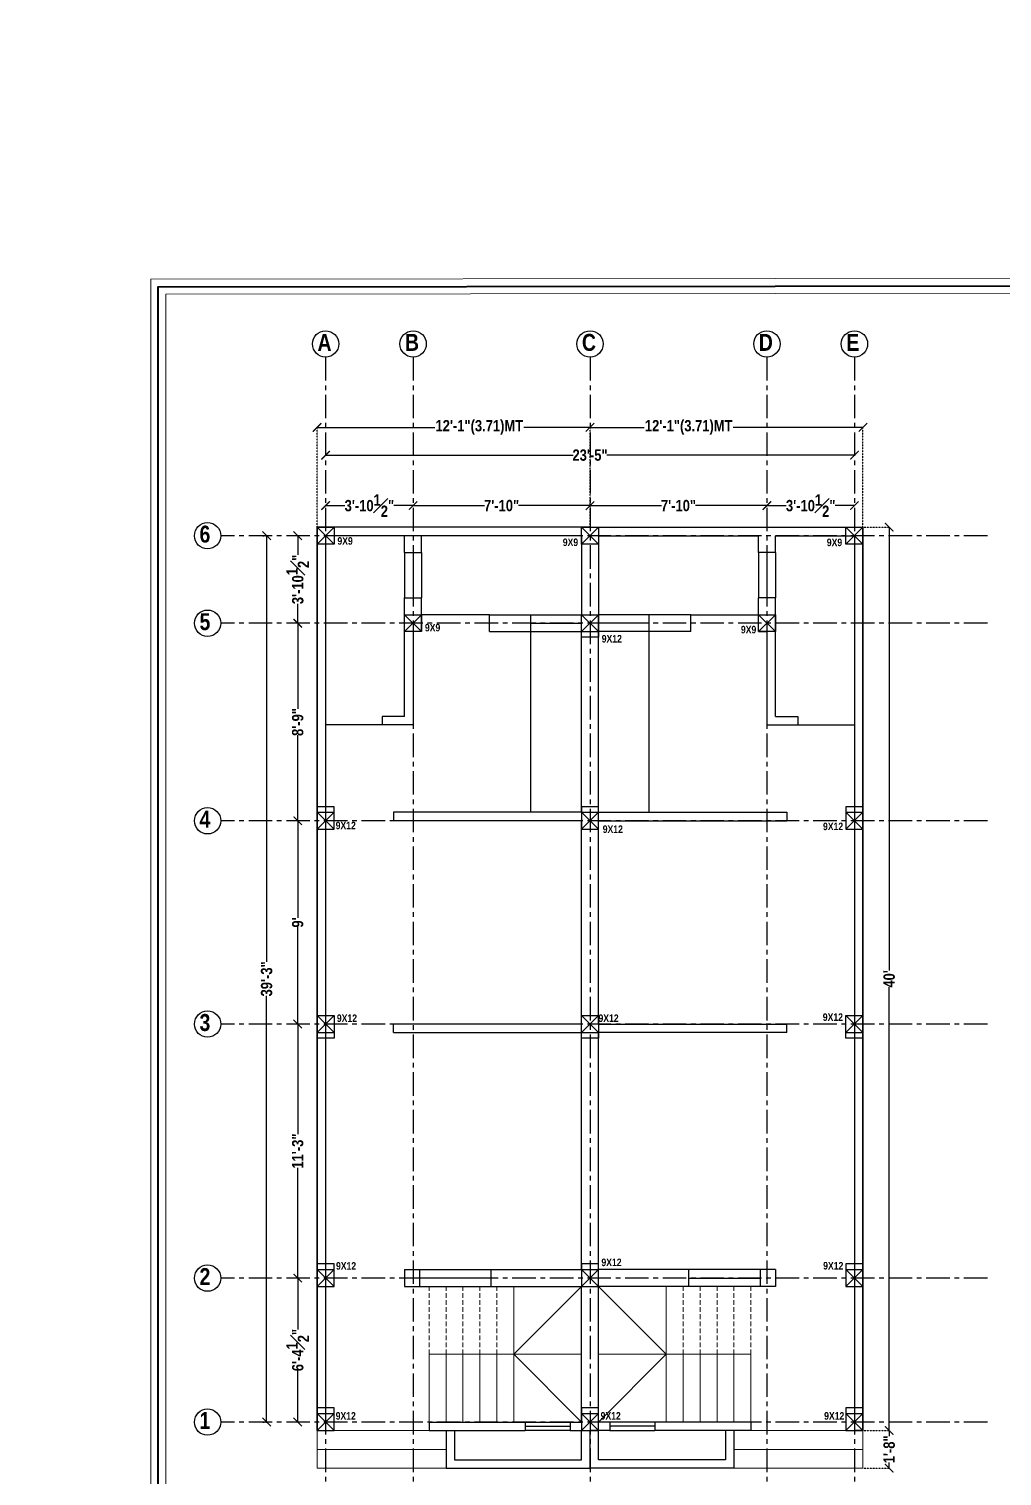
# Model space of a CAD drawing. Header units: inches. Extents: x 218041 to 238734, y -94371 to -86245.
# Drawn here: x 234453 to 234970, y -90972 to -90203 of the extents above; entities that cross this region are included whole.
import ezdxf

# ---------------------------------------------------------------- set-up
doc = ezdxf.new("R2010")
doc.units = ezdxf.units.IN
doc.header["$LTSCALE"] = 0.1
doc.header["$MEASUREMENT"] = 0
doc.header["$PDMODE"] = 35
doc.linetypes.add('CENTER', pattern=[2, 1.25, -0.25, 0.25, -0.25])
doc.linetypes.add('DASHED2', pattern=[0.375, 0.25, -0.125])
doc.layers.add('my wall', color=7, linetype='Continuous', lineweight=20)
doc.layers.add('Wall', color=250, linetype='Continuous', lineweight=30)
doc.layers.add('TEXT', color=250, linetype='Continuous')
doc.styles.get("Standard").update_dxf_attribs({"font": 'swisscb.ttf'})
doc.dimstyles.get("Standard").update_dxf_attribs({"dimtxt": 7, "dimasz": 7, "dimexe": 7, "dimexo": 7, "dimgap": 2, "dimtad": 0, "dimzin": 0, "dimdsep": 46, "dimlunit": 4, "dimtxsty": 'Standard', "dimblk": 'OBLIQUE', "dimcen": 0.09, "dimclrd": 256, "dimclre": 256, "dimclrt": 256, "dimadec": 1, "dimazin": 0, "dimtfac": 1, "dimtofl": 0, "dimtmove": 0, "dimatfit": 3, "dimldrblk": 'OBLIQUE', "dimfxl": 0, "dimfrac": 1, "dimtolj": 1, "dimtzin": 0, "dimlwd": 0, "dimlwe": 0, "dimarcsym": 0})

# ---------------------------------------------------------------- blocks, each defined once
blk = doc.blocks.new('ET3R21E2QE')
at = {"layer": 'Wall', "color": 1}
for p, q in [((241173.46, -87732.94), (241182.46, -87723.94)), ((241182.46, -87732.94), (241173.46, -87723.94)), ((241173.46, -87723.94), (241182.46, -87723.94))]:
    blk.add_line(p, q, dxfattribs=at)
blk.add_lwpolyline([(241173.46, -87732.94), (241182.46, -87732.94), (241182.46, -87720.94), (241173.46, -87720.94), (241173.46, -87732.94)], dxfattribs=at)
blk = doc.blocks.new('9 X 9')
at = {"layer": 'Wall', "color": 1}
for p, q in [((-6805.18, -3954.48), (-6796.18, -3963.48)), ((-6796.18, -3954.48), (-6805.18, -3963.48))]:
    blk.add_line(p, q, dxfattribs=at)
blk.add_lwpolyline([(-6805.18, -3954.48), (-6796.18, -3954.48), (-6796.18, -3963.48), (-6805.18, -3963.48), (-6805.18, -3954.48)], dxfattribs=at)
blk = doc.blocks.new('_ArchTick')
at = {"color": 0, "linetype": 'ByBlock', "const_width": 0.15}
blk.add_lwpolyline([(-0.5, -0.5), (0.5, 0.5)], dxfattribs=at)
blk = doc.blocks.new('*D735')
at = {"color": 5, "transparency": 16777216}
for p, q in [((234610.32, -90429.17), (234741.86, -90429.17)), ((234891.35, -90429.17), (234759.81, -90429.17))]:
    blk.add_line(p, q, dxfattribs=at)
at = {"layer": 'Defpoints', "color": 0, "lineweight": -3, "transparency": 16777216}
for p in [(234610.34, -90429.17), (234891.34, -90429.17), (234891.34, -90429.17)]:
    blk.add_point(p, dxfattribs=at)
at = {"color": 5, "transparency": 16777216, "xscale": 4.5, "yscale": 4.5, "zscale": 4.5, "rotation": 180}
blk.add_blockref('_ArchTick', (234610.34, -90429.17), dxfattribs=at)
at = {"color": 5, "transparency": 16777216, "xscale": 4.5, "yscale": 4.5, "zscale": 4.5}
blk.add_blockref('_ArchTick', (234891.34, -90429.17), dxfattribs=at)
at = {"color": 5, "lineweight": -3, "transparency": 16777216, "insert": (234750.84, -90429.17), "char_height": 6, "attachment_point": 5}
blk.add_mtext('\\A1;23\'-5"', dxfattribs=at)
blk = doc.blocks.new('*D736')
at = {"color": 5, "transparency": 16777216}
for p, q in [((234605.82, -90414.41), (234668.37, -90414.41)), ((234750.85, -90414.41), (234715.63, -90414.41))]:
    blk.add_line(p, q, dxfattribs=at)
at = {"color": 5, "linetype": 'DASHED2', "transparency": 16777216}
for p, q in [((234605.84, -90467.4), (234605.84, -90414.34)), ((234750.84, -90467.4), (234750.84, -90414.34))]:
    blk.add_line(p, q, dxfattribs=at)
at = {"layer": 'Defpoints', "color": 0, "lineweight": -3, "transparency": 16777216}
for p in [(234750.84, -90414.41), (234605.84, -90467.46), (234750.84, -90467.46)]:
    blk.add_point(p, dxfattribs=at)
at = {"color": 5, "transparency": 16777216, "xscale": 4.5, "yscale": 4.5, "zscale": 4.5, "rotation": 180}
blk.add_blockref('_ArchTick', (234605.84, -90414.41), dxfattribs=at)
at = {"color": 5, "transparency": 16777216, "xscale": 4.5, "yscale": 4.5, "zscale": 4.5}
blk.add_blockref('_ArchTick', (234750.84, -90414.41), dxfattribs=at)
at = {"color": 5, "lineweight": -3, "transparency": 16777216, "insert": (234692, -90414.41), "char_height": 6, "attachment_point": 5}
blk.add_mtext('\\A1;12\'-1"(3.71)MT', dxfattribs=at)
blk = doc.blocks.new('*D737')
at = {"color": 5, "transparency": 16777216}
for p, q in [((234750.82, -90414.41), (234779.64, -90414.41)), ((234895.85, -90414.41), (234826.89, -90414.41))]:
    blk.add_line(p, q, dxfattribs=at)
at = {"color": 5, "linetype": 'DASHED2', "transparency": 16777216}
for p, q in [((234750.84, -90467.4), (234750.84, -90414.34)), ((234895.84, -90467.4), (234895.84, -90414.34))]:
    blk.add_line(p, q, dxfattribs=at)
at = {"layer": 'Defpoints', "color": 0, "lineweight": -3, "transparency": 16777216}
for p in [(234750.84, -90414.41), (234750.84, -90467.46), (234895.84, -90467.46)]:
    blk.add_point(p, dxfattribs=at)
at = {"color": 5, "transparency": 16777216, "xscale": 4.5, "yscale": 4.5, "zscale": 4.5, "rotation": 180}
blk.add_blockref('_ArchTick', (234750.84, -90414.41), dxfattribs=at)
at = {"color": 5, "transparency": 16777216, "xscale": 4.5, "yscale": 4.5, "zscale": 4.5}
blk.add_blockref('_ArchTick', (234895.84, -90414.41), dxfattribs=at)
at = {"color": 5, "lineweight": -3, "transparency": 16777216, "insert": (234803.26, -90414.41), "char_height": 6, "attachment_point": 5}
blk.add_mtext('\\A1;12\'-1"(3.71)MT', dxfattribs=at)
blk = doc.blocks.new('*D739')
at = {"color": 5, "linetype": 'DASHED2', "transparency": 16777216}
for p, q in [((234599.38, -90866.46), (234595.45, -90866.46)), ((234595.15, -90942.96), (234595.58, -90942.96))]:
    blk.add_line(p, q, dxfattribs=at)
at = {"color": 5, "transparency": 16777216}
for p, q in [((234595.52, -90866.45), (234595.52, -90893.71)), ((234595.52, -90942.97), (234595.52, -90915.71))]:
    blk.add_line(p, q, dxfattribs=at)
at = {"layer": 'Defpoints', "color": 0, "lineweight": -3, "transparency": 16777216}
for p in [(234595.52, -90866.46), (234599.44, -90866.46), (234595.08, -90942.96)]:
    blk.add_point(p, dxfattribs=at)
at = {"color": 5, "transparency": 16777216, "xscale": 4.5, "yscale": 4.5, "zscale": 4.5}
for p, rotation in [((234595.52, -90866.46), 90), ((234595.52, -90942.96), 270)]:
    blk.add_blockref('_ArchTick', p, dxfattribs=dict(at, rotation=rotation))
at = {"color": 5, "lineweight": -3, "transparency": 16777216, "insert": (234595.52, -90904.71), "char_height": 6, "attachment_point": 5, "rotation": 90}
blk.add_mtext('\\A1;6\'-4{\\H1x;\\S1#2;}"', dxfattribs=at)
blk = doc.blocks.new('*D740')
at = {"color": 5, "transparency": 16777216}
for p, q in [((234595.52, -90731.45), (234595.52, -90789.99)), ((234595.52, -90866.47), (234595.52, -90807.93))]:
    blk.add_line(p, q, dxfattribs=at)
at = {"color": 5, "linetype": 'DASHED2', "transparency": 16777216}
blk.add_line((234599.38, -90866.46), (234595.45, -90866.46), dxfattribs=at)
at = {"layer": 'Defpoints', "color": 0, "lineweight": -3, "transparency": 16777216}
for p in [(234595.52, -90731.46), (234595.52, -90731.46), (234599.44, -90866.46)]:
    blk.add_point(p, dxfattribs=at)
at = {"color": 5, "transparency": 16777216, "xscale": 4.5, "yscale": 4.5, "zscale": 4.5}
for p, rotation in [((234595.52, -90731.46), 90), ((234595.52, -90866.46), 270)]:
    blk.add_blockref('_ArchTick', p, dxfattribs=dict(at, rotation=rotation))
at = {"color": 5, "lineweight": -3, "transparency": 16777216, "insert": (234595.52, -90798.96), "char_height": 6, "attachment_point": 5, "rotation": 90}
blk.add_mtext('\\A1;11\'-3"', dxfattribs=at)
blk = doc.blocks.new('*D741')
at = {"color": 5, "transparency": 16777216}
for p, q in [((234595.52, -90623.45), (234595.52, -90675.1)), ((234595.52, -90731.47), (234595.52, -90679.82))]:
    blk.add_line(p, q, dxfattribs=at)
at = {"layer": 'Defpoints', "color": 0, "lineweight": -3, "transparency": 16777216}
for p in [(234595.52, -90623.46), (234595.52, -90623.46), (234595.52, -90731.46)]:
    blk.add_point(p, dxfattribs=at)
at = {"color": 5, "transparency": 16777216, "xscale": 4.5, "yscale": 4.5, "zscale": 4.5}
for p, rotation in [((234595.52, -90623.46), 90), ((234595.52, -90731.46), 270)]:
    blk.add_blockref('_ArchTick', p, dxfattribs=dict(at, rotation=rotation))
at = {"color": 5, "lineweight": -3, "transparency": 16777216, "insert": (234595.52, -90677.46), "char_height": 6, "attachment_point": 5, "rotation": 90}
blk.add_mtext("\\A1;9'", dxfattribs=at)
blk = doc.blocks.new('*D742')
at = {"color": 5, "transparency": 16777216}
for p, q in [((234595.52, -90518.45), (234595.52, -90563.99)), ((234595.52, -90623.47), (234595.52, -90577.93))]:
    blk.add_line(p, q, dxfattribs=at)
at = {"layer": 'Defpoints', "color": 0, "lineweight": -3, "transparency": 16777216}
for p in [(234595.52, -90518.46), (234595.52, -90518.46), (234595.52, -90623.46)]:
    blk.add_point(p, dxfattribs=at)
at = {"color": 5, "transparency": 16777216, "xscale": 4.5, "yscale": 4.5, "zscale": 4.5}
for p, rotation in [((234595.52, -90518.46), 90), ((234595.52, -90623.46), 270)]:
    blk.add_blockref('_ArchTick', p, dxfattribs=dict(at, rotation=rotation))
at = {"color": 5, "lineweight": -3, "transparency": 16777216, "insert": (234595.52, -90570.96), "char_height": 6, "attachment_point": 5, "rotation": 90}
blk.add_mtext('\\A1;8\'-9"', dxfattribs=at)
blk = doc.blocks.new('*D743')
at = {"color": 5, "transparency": 16777216}
for p, q in [((234595.52, -90471.95), (234595.52, -90482.2)), ((234595.52, -90518.47), (234595.52, -90508.22))]:
    blk.add_line(p, q, dxfattribs=at)
at = {"layer": 'Defpoints', "color": 0, "lineweight": -3, "transparency": 16777216}
for p in [(234595.52, -90471.96), (234595.52, -90471.96), (234595.52, -90518.46)]:
    blk.add_point(p, dxfattribs=at)
at = {"color": 5, "transparency": 16777216, "xscale": 4.5, "yscale": 4.5, "zscale": 4.5}
for p, rotation in [((234595.52, -90471.96), 90), ((234595.52, -90518.46), 270)]:
    blk.add_blockref('_ArchTick', p, dxfattribs=dict(at, rotation=rotation))
at = {"color": 5, "lineweight": -3, "transparency": 16777216, "insert": (234595.52, -90495.21), "char_height": 6, "attachment_point": 5, "rotation": 90}
blk.add_mtext('\\A1;3\'-10{\\H1x;\\S1#2;}"', dxfattribs=at)
blk = doc.blocks.new('*D744')
at = {"color": 5, "linetype": 'DASHED2', "transparency": 16777216}
for p, q in [((234576.98, -90471.96), (234579.07, -90471.96)), ((234576.98, -90942.96), (234579.07, -90942.96))]:
    blk.add_line(p, q, dxfattribs=at)
at = {"color": 5, "transparency": 16777216}
for p, q in [((234579, -90471.95), (234579, -90698.47)), ((234579, -90942.97), (234579, -90716.45))]:
    blk.add_line(p, q, dxfattribs=at)
at = {"layer": 'Defpoints', "color": 0, "lineweight": -3, "transparency": 16777216}
for p in [(234576.92, -90471.96), (234576.92, -90942.96), (234579, -90942.96)]:
    blk.add_point(p, dxfattribs=at)
at = {"color": 5, "transparency": 16777216, "xscale": 4.5, "yscale": 4.5, "zscale": 4.5}
for p, rotation in [((234579, -90471.96), 90), ((234579, -90942.96), 270)]:
    blk.add_blockref('_ArchTick', p, dxfattribs=dict(at, rotation=rotation))
at = {"color": 5, "lineweight": -3, "transparency": 16777216, "insert": (234579, -90707.46), "char_height": 6, "attachment_point": 5, "rotation": 90}
blk.add_mtext('\\A1;39\'-3"', dxfattribs=at)
blk = doc.blocks.new('*D745')
at = {"color": 5, "linetype": 'DASHED2', "transparency": 16777216}
for p, q in [((234895.9, -90467.46), (234909.86, -90467.46)), ((234895.9, -90947.46), (234909.86, -90947.46))]:
    blk.add_line(p, q, dxfattribs=at)
at = {"color": 5, "transparency": 16777216}
for p, q in [((234909.8, -90467.45), (234909.8, -90703.08)), ((234909.8, -90947.47), (234909.8, -90711.85))]:
    blk.add_line(p, q, dxfattribs=at)
at = {"layer": 'Defpoints', "color": 0, "lineweight": -3, "transparency": 16777216}
for p in [(234895.84, -90467.46), (234895.84, -90947.46), (234909.8, -90947.46)]:
    blk.add_point(p, dxfattribs=at)
at = {"color": 5, "transparency": 16777216, "xscale": 4.5, "yscale": 4.5, "zscale": 4.5}
for p, rotation in [((234909.8, -90467.46), 90), ((234909.8, -90947.46), 270)]:
    blk.add_blockref('_ArchTick', p, dxfattribs=dict(at, rotation=rotation))
at = {"color": 5, "lineweight": -3, "transparency": 16777216, "insert": (234909.8, -90707.46), "char_height": 6, "attachment_point": 5, "rotation": 90}
blk.add_mtext("\\A1;40'", dxfattribs=at)
blk = doc.blocks.new('*D746')
at = {"color": 5, "linetype": 'DASHED2', "transparency": 16777216}
for p, q in [((234895.9, -90947.46), (234909.86, -90947.46)), ((234895.9, -90967.46), (234909.86, -90967.46))]:
    blk.add_line(p, q, dxfattribs=at)
at = {"color": 5, "transparency": 16777216}
for p, q in [((234909.8, -90947.45), (234909.8, -90950.49)), ((234909.8, -90967.47), (234909.8, -90964.43))]:
    blk.add_line(p, q, dxfattribs=at)
at = {"layer": 'Defpoints', "color": 0, "lineweight": -3, "transparency": 16777216}
for p in [(234895.84, -90947.46), (234895.84, -90967.46), (234909.8, -90967.46)]:
    blk.add_point(p, dxfattribs=at)
at = {"color": 5, "transparency": 16777216, "xscale": 4.5, "yscale": 4.5, "zscale": 4.5}
for p, rotation in [((234909.8, -90947.46), 90), ((234909.8, -90967.46), 270)]:
    blk.add_blockref('_ArchTick', p, dxfattribs=dict(at, rotation=rotation))
at = {"color": 5, "lineweight": -3, "transparency": 16777216, "insert": (234909.8, -90957.46), "char_height": 6, "attachment_point": 5, "rotation": 90}
blk.add_mtext('\\A1;1\'-8"', dxfattribs=at)
blk = doc.blocks.new('*D747')
at = {"color": 5, "transparency": 16777216}
for p, q in [((234610.32, -90455.98), (234620.57, -90455.98)), ((234656.85, -90455.98), (234646.6, -90455.98))]:
    blk.add_line(p, q, dxfattribs=at)
at = {"layer": 'Defpoints', "color": 0, "lineweight": -3, "transparency": 16777216}
for p in [(234610.34, -90455.98), (234656.84, -90455.98), (234656.84, -90455.98)]:
    blk.add_point(p, dxfattribs=at)
at = {"color": 5, "transparency": 16777216, "xscale": 4.5, "yscale": 4.5, "zscale": 4.5, "rotation": 180}
blk.add_blockref('_ArchTick', (234610.34, -90455.98), dxfattribs=at)
at = {"color": 5, "transparency": 16777216, "xscale": 4.5, "yscale": 4.5, "zscale": 4.5}
blk.add_blockref('_ArchTick', (234656.84, -90455.98), dxfattribs=at)
at = {"color": 5, "lineweight": -3, "transparency": 16777216, "insert": (234633.59, -90455.98), "char_height": 6, "attachment_point": 5}
blk.add_mtext('\\A1;3\'-10{\\H1x;\\S1#2;}"', dxfattribs=at)
blk = doc.blocks.new('*D748')
at = {"color": 5, "transparency": 16777216}
for p, q in [((234656.82, -90455.98), (234694.85, -90455.98)), ((234750.85, -90455.98), (234712.82, -90455.98))]:
    blk.add_line(p, q, dxfattribs=at)
at = {"layer": 'Defpoints', "color": 0, "lineweight": -3, "transparency": 16777216}
for p in [(234656.84, -90455.98), (234750.84, -90455.98), (234750.84, -90455.98)]:
    blk.add_point(p, dxfattribs=at)
at = {"color": 5, "transparency": 16777216, "xscale": 4.5, "yscale": 4.5, "zscale": 4.5, "rotation": 180}
blk.add_blockref('_ArchTick', (234656.84, -90455.98), dxfattribs=at)
at = {"color": 5, "transparency": 16777216, "xscale": 4.5, "yscale": 4.5, "zscale": 4.5}
blk.add_blockref('_ArchTick', (234750.84, -90455.98), dxfattribs=at)
at = {"color": 5, "lineweight": -3, "transparency": 16777216, "insert": (234703.84, -90455.98), "char_height": 6, "attachment_point": 5}
blk.add_mtext('\\A1;7\'-10"', dxfattribs=at)
blk = doc.blocks.new('*D749')
at = {"color": 5, "transparency": 16777216}
for p, q in [((234750.82, -90455.98), (234788.85, -90455.98)), ((234844.85, -90455.98), (234806.82, -90455.98))]:
    blk.add_line(p, q, dxfattribs=at)
at = {"layer": 'Defpoints', "color": 0, "lineweight": -3, "transparency": 16777216}
for p in [(234750.84, -90455.98), (234844.84, -90455.98), (234844.84, -90455.98)]:
    blk.add_point(p, dxfattribs=at)
at = {"color": 5, "transparency": 16777216, "xscale": 4.5, "yscale": 4.5, "zscale": 4.5, "rotation": 180}
blk.add_blockref('_ArchTick', (234750.84, -90455.98), dxfattribs=at)
at = {"color": 5, "transparency": 16777216, "xscale": 4.5, "yscale": 4.5, "zscale": 4.5}
blk.add_blockref('_ArchTick', (234844.84, -90455.98), dxfattribs=at)
at = {"color": 5, "lineweight": -3, "transparency": 16777216, "insert": (234797.84, -90455.98), "char_height": 6, "attachment_point": 5}
blk.add_mtext('\\A1;7\'-10"', dxfattribs=at)
blk = doc.blocks.new('*D750')
at = {"color": 5, "transparency": 16777216}
for p, q in [((234844.82, -90455.98), (234855.07, -90455.98)), ((234891.35, -90455.98), (234881.1, -90455.98))]:
    blk.add_line(p, q, dxfattribs=at)
at = {"layer": 'Defpoints', "color": 0, "lineweight": -3, "transparency": 16777216}
for p in [(234844.84, -90455.98), (234891.34, -90455.98), (234891.34, -90455.98)]:
    blk.add_point(p, dxfattribs=at)
at = {"color": 5, "transparency": 16777216, "xscale": 4.5, "yscale": 4.5, "zscale": 4.5, "rotation": 180}
blk.add_blockref('_ArchTick', (234844.84, -90455.98), dxfattribs=at)
at = {"color": 5, "transparency": 16777216, "xscale": 4.5, "yscale": 4.5, "zscale": 4.5}
blk.add_blockref('_ArchTick', (234891.34, -90455.98), dxfattribs=at)
at = {"color": 5, "lineweight": -3, "transparency": 16777216, "insert": (234868.09, -90455.98), "char_height": 6, "attachment_point": 5}
blk.add_mtext('\\A1;3\'-10{\\H1x;\\S1#2;}"', dxfattribs=at)

msp = doc.modelspace()

# ---------------------------------------------------------------- linework, layer by layer
at = {"color": 9}
for p, q in [((234652.336, -90480.961), (234652.336, -90504.961)), ((234656.836, -90480.961), (234656.836, -90504.961)), ((234661.336, -90480.961), (234661.336, -90504.961)), ((234840.336, -90480.961), (234840.336, -90504.961)), ((234844.836, -90480.961), (234844.836, -90504.961)), ((234849.336, -90480.961), (234849.336, -90504.961)), ((234719.336, -90513.961), (234746.336, -90513.961)), ((234719.336, -90518.461), (234746.336, -90518.461)), ((234782.336, -90513.961), (234755.336, -90513.961)), ((234782.336, -90518.461), (234755.336, -90518.461)), ((234719.336, -90522.961), (234746.336, -90522.961)), ((234782.336, -90522.961), (234755.336, -90522.961)), ((234660.336, -90861.961), (234698.336, -90861.961)), ((234698.336, -90866.461), (234660.336, -90866.461)), ((234841.336, -90861.961), (234803.336, -90861.961)), ((234803.336, -90866.461), (234841.336, -90866.461)), ((234660.336, -90870.961), (234698.336, -90870.961)), ((234841.336, -90870.961), (234803.336, -90870.961)), ((234716.336, -90942.961), (234740.336, -90942.961)), ((234785.336, -90942.961), (234761.336, -90942.961)), ((234716.336, -90945.211), (234740.336, -90945.211)), ((234740.336, -90947.461), (234716.336, -90947.461)), ((234785.336, -90945.211), (234761.336, -90945.211)), ((234761.336, -90947.461), (234785.336, -90947.461))]:
    msp.add_line(p, q, dxfattribs=at)
at = {"color": 9, "lineweight": -3}
for p, q in [((234697.336, -90513.961), (234661.336, -90513.961)), ((234804.336, -90513.961), (234840.336, -90513.961)), ((234719.336, -90618.961), (234719.336, -90522.961)), ((234782.336, -90618.961), (234782.336, -90522.961)), ((234640.336, -90572.461), (234610.336, -90572.461)), ((234861.336, -90572.461), (234891.336, -90572.461))]:
    msp.add_line(p, q, dxfattribs=at)
at = {"lineweight": 15, "ltscale": 0.1}
for points in [[(235181.047, -91060.691), (234517.404, -91061.39), (234517.404, -90335.666), (235181.047, -90334.967)], [(235173.04, -91052.684), (234525.412, -91053.383), (234525.412, -90343.674), (235173.04, -90342.975)]]:
    msp.add_lwpolyline(points, close=True, dxfattribs=at)
at = {"lineweight": 40, "ltscale": 0.1}
msp.add_lwpolyline([(235177.043, -91056.688), (234521.408, -91057.387), (234521.408, -90339.67), (235177.043, -90338.971)], close=True, dxfattribs=at)
at = {"color": 9, "lineweight": -3}
for points in [[(234674.336, -90947.461), (234674.336, -90967.461), (234750.836, -90967.461), (234750.836, -90947.461)], [(234678.836, -90947.461), (234678.836, -90962.961), (234746.336, -90962.961), (234746.336, -90947.461)], [(234827.336, -90947.461), (234827.336, -90967.461), (234750.836, -90967.461), (234750.836, -90947.461)], [(234822.836, -90947.461), (234822.836, -90962.961), (234755.336, -90962.961), (234755.336, -90947.461)]]:
    msp.add_lwpolyline(points, dxfattribs=at)
at = {"color": 3, "lineweight": 60}
msp.add_circle((236072.057, -91708.624), 2661.916, dxfattribs=at)
at = {"layer": 'my wall', "color": 9, "linetype": 'DASHED2', "ltscale": 100}
for p, q in [((234665.336, -90906.961), (234665.336, -90870.961)), ((234674.336, -90906.961), (234674.336, -90870.961)), ((234683.336, -90906.961), (234683.336, -90870.961)), ((234692.336, -90906.961), (234692.336, -90870.961)), ((234701.336, -90906.961), (234701.336, -90870.961)), ((234800.336, -90906.961), (234800.336, -90870.961)), ((234809.336, -90906.961), (234809.336, -90870.961)), ((234818.336, -90906.961), (234818.336, -90870.961)), ((234827.336, -90906.961), (234827.336, -90870.961)), ((234836.336, -90906.961), (234836.336, -90870.961))]:
    msp.add_line(p, q, dxfattribs=at)
at = {"layer": 'my wall', "color": 9}
for p, q in [((234710.336, -90942.961), (234710.336, -90870.961)), ((234710.336, -90906.961), (234746.336, -90870.961)), ((234791.336, -90906.961), (234755.336, -90870.961)), ((234791.336, -90942.961), (234791.336, -90870.961)), ((234665.336, -90942.961), (234665.336, -90906.961)), ((234710.336, -90906.961), (234665.336, -90906.961)), ((234674.336, -90942.961), (234674.336, -90906.961)), ((234683.336, -90942.961), (234683.336, -90906.961)), ((234692.336, -90942.961), (234692.336, -90906.961)), ((234701.336, -90942.961), (234701.336, -90906.961)), ((234710.336, -90906.961), (234746.336, -90906.961)), ((234710.336, -90906.961), (234746.336, -90942.961)), ((234791.336, -90906.961), (234755.336, -90906.961)), ((234791.336, -90906.961), (234755.336, -90942.961)), ((234791.336, -90906.961), (234836.336, -90906.961)), ((234800.336, -90942.961), (234800.336, -90906.961)), ((234809.336, -90942.961), (234809.336, -90906.961)), ((234818.336, -90942.961), (234818.336, -90906.961)), ((234827.336, -90942.961), (234827.336, -90906.961)), ((234836.336, -90942.961), (234836.336, -90906.961)), ((234605.836, -90947.461), (234605.836, -90967.461)), ((234674.336, -90947.461), (234605.836, -90947.461)), ((234674.336, -90947.461), (234674.336, -90967.461)), ((234827.336, -90947.461), (234827.336, -90967.461)), ((234827.336, -90947.461), (234895.836, -90947.461)), ((234895.836, -90947.461), (234895.836, -90967.461)), ((234674.336, -90957.461), (234605.836, -90957.461)), ((234827.336, -90957.461), (234895.836, -90957.461)), ((234674.336, -90967.461), (234605.836, -90967.461)), ((234827.336, -90967.461), (234895.836, -90967.461))]:
    msp.add_line(p, q, dxfattribs=at)
at = {"layer": 'Wall', "color": 5, "linetype": 'CENTER', "lineweight": -3, "ltscale": 100}
for p, q in [((234610.336, -90377.075), (234610.336, -90995.556)), ((234656.836, -90377.075), (234656.836, -90995.556)), ((234750.836, -90377.075), (234750.836, -90995.556)), ((234844.836, -90377.075), (234844.836, -90995.556)), ((234891.336, -90377.075), (234891.336, -90995.556)), ((234961.971, -90471.961), (234554.645, -90471.961)), ((234961.971, -90518.461), (234554.645, -90518.461)), ((234961.971, -90623.461), (234554.645, -90623.461)), ((234961.971, -90731.461), (234554.645, -90731.461)), ((234961.971, -90866.461), (234554.645, -90866.461)), ((234961.971, -90942.961), (234554.645, -90942.961))]:
    msp.add_line(p, q, dxfattribs=at)
at = {"layer": 'Wall', "color": 9, "lineweight": 30}
for p, q in [((234605.836, -90947.461), (234605.836, -90467.461)), ((234605.836, -90467.461), (234605.836, -90947.461)), ((234661.336, -90467.461), (234605.836, -90467.461)), ((234750.836, -90467.461), (234661.336, -90467.461)), ((234750.836, -90467.461), (234840.336, -90467.461)), ((234840.336, -90467.461), (234895.836, -90467.461)), ((234895.836, -90947.461), (234895.836, -90467.461)), ((234895.836, -90467.461), (234895.836, -90947.461)), ((234652.336, -90471.961), (234610.336, -90471.961)), ((234610.336, -90471.961), (234610.336, -90947.461)), ((234652.336, -90480.961), (234652.336, -90471.961)), ((234661.336, -90480.961), (234661.336, -90471.961)), ((234746.336, -90471.961), (234661.336, -90471.961)), ((234746.336, -90471.961), (234746.336, -90513.961)), ((234755.336, -90471.961), (234755.336, -90513.961)), ((234755.336, -90471.961), (234840.336, -90471.961)), ((234840.336, -90480.961), (234840.336, -90471.961)), ((234849.336, -90480.961), (234849.336, -90471.961)), ((234849.336, -90471.961), (234891.336, -90471.961)), ((234891.336, -90471.961), (234891.336, -90947.461)), ((234652.336, -90480.961), (234661.336, -90480.961)), ((234849.336, -90480.961), (234840.336, -90480.961)), ((234652.336, -90504.961), (234661.336, -90504.961)), ((234652.336, -90567.961), (234652.336, -90504.961)), ((234661.336, -90522.961), (234661.336, -90504.961)), ((234849.336, -90504.961), (234840.336, -90504.961)), ((234840.336, -90522.961), (234840.336, -90504.961)), ((234849.336, -90567.961), (234849.336, -90504.961)), ((234697.336, -90522.961), (234697.336, -90513.961)), ((234697.336, -90513.961), (234719.336, -90513.961)), ((234719.336, -90522.961), (234719.336, -90513.961)), ((234746.336, -90618.961), (234746.336, -90513.961)), ((234755.336, -90618.961), (234755.336, -90513.961)), ((234782.336, -90522.961), (234782.336, -90513.961)), ((234804.336, -90513.961), (234782.336, -90513.961)), ((234804.336, -90522.961), (234804.336, -90513.961)), ((234656.836, -90522.961), (234656.836, -90572.461)), ((234661.336, -90522.961), (234656.836, -90522.961)), ((234697.336, -90522.961), (234719.336, -90522.961)), ((234804.336, -90522.961), (234782.336, -90522.961)), ((234840.336, -90522.961), (234844.836, -90522.961)), ((234844.836, -90522.961), (234844.836, -90572.461)), ((234640.336, -90567.961), (234640.336, -90572.461)), ((234652.336, -90567.961), (234640.336, -90567.961)), ((234656.836, -90572.461), (234640.336, -90572.461)), ((234844.836, -90572.461), (234861.336, -90572.461)), ((234849.336, -90567.961), (234861.336, -90567.961)), ((234861.336, -90567.961), (234861.336, -90572.461)), ((234746.336, -90618.961), (234646.336, -90618.961)), ((234646.336, -90618.961), (234646.336, -90623.461)), ((234755.336, -90618.961), (234855.336, -90618.961)), ((234855.336, -90618.961), (234855.336, -90623.461)), ((234746.336, -90623.461), (234646.336, -90623.461)), ((234746.336, -90731.461), (234746.336, -90623.461)), ((234755.336, -90623.461), (234855.336, -90623.461)), ((234755.336, -90731.461), (234755.336, -90623.461)), ((234746.336, -90731.461), (234646.336, -90731.461)), ((234646.336, -90735.961), (234646.336, -90731.461)), ((234646.336, -90735.961), (234746.336, -90735.961)), ((234746.336, -90861.961), (234746.336, -90735.961)), ((234755.336, -90731.461), (234855.336, -90731.461)), ((234855.336, -90735.961), (234755.336, -90735.961)), ((234755.336, -90861.961), (234755.336, -90735.961)), ((234855.336, -90735.961), (234855.336, -90731.461)), ((234652.336, -90861.961), (234660.336, -90861.961)), ((234652.336, -90861.961), (234652.336, -90870.961)), ((234660.336, -90870.961), (234660.336, -90861.961)), ((234698.336, -90870.961), (234698.336, -90861.961)), ((234698.336, -90861.961), (234746.336, -90861.961)), ((234803.336, -90861.961), (234755.336, -90861.961)), ((234803.336, -90870.961), (234803.336, -90861.961)), ((234841.336, -90870.961), (234841.336, -90861.961)), ((234849.336, -90861.961), (234841.336, -90861.961)), ((234849.336, -90861.961), (234849.336, -90870.961)), ((234652.336, -90870.961), (234660.336, -90870.961)), ((234698.336, -90870.961), (234746.336, -90870.961)), ((234746.336, -90942.961), (234746.336, -90870.961)), ((234803.336, -90870.961), (234755.336, -90870.961)), ((234755.336, -90942.961), (234755.336, -90870.961)), ((234849.336, -90870.961), (234841.336, -90870.961)), ((234665.336, -90942.961), (234716.336, -90942.961)), ((234665.336, -90942.961), (234665.336, -90947.461)), ((234716.336, -90942.961), (234716.336, -90947.461)), ((234740.336, -90942.961), (234746.336, -90942.961)), ((234740.336, -90942.961), (234740.336, -90947.461)), ((234761.336, -90942.961), (234755.336, -90942.961)), ((234761.336, -90942.961), (234761.336, -90947.461)), ((234836.336, -90942.961), (234785.336, -90942.961)), ((234785.336, -90942.961), (234785.336, -90947.461)), ((234836.336, -90942.961), (234836.336, -90947.461)), ((234605.836, -90947.461), (234610.336, -90947.461)), ((234665.336, -90947.461), (234716.336, -90947.461)), ((234740.336, -90947.461), (234750.836, -90947.461)), ((234761.336, -90947.461), (234750.836, -90947.461)), ((234836.336, -90947.461), (234785.336, -90947.461)), ((234895.836, -90947.461), (234891.336, -90947.461))]:
    msp.add_line(p, q, dxfattribs=at)
at = {"layer": 'Wall', "color": 1, "lineweight": -3}
for centre in [(234610.336, -90370.07), (234656.836, -90370.07), (234750.836, -90370.07), (234844.836, -90370.07), (234891.336, -90370.07), (234547.64, -90471.961), (234547.64, -90518.461), (234547.64, -90623.461), (234547.64, -90731.461), (234547.64, -90866.461), (234547.64, -90942.961)]:
    msp.add_circle(centre, 7.006, dxfattribs=at)

# ---------------------------------------------------------------- block references
at = {"lineweight": -3, "xscale": -1, "rotation": 180}
for p in [(-6427.119, -178246.898), (-6567.619, -178459.898), (-6427.119, -178459.898), (-6286.619, -178459.898)]:
    msp.add_blockref('ET3R21E2QE', p, dxfattribs=at)
at = {"lineweight": -3}
for p in [(-6567.619, -2895.023), (-6427.119, -2895.023), (-6286.619, -2895.023), (-6567.619, -3138.023), (-6427.119, -3138.023), (-6286.619, -3138.023), (-6567.619, -3214.523), (-6427.119, -3214.523), (-6286.619, -3214.523)]:
    msp.add_blockref('ET3R21E2QE', p, dxfattribs=at)
at = {"layer": 'Wall'}
for p in [(241411.013, -86512.981), (241551.513, -86512.981), (241692.013, -86512.981), (241457.513, -86559.481), (241645.513, -86559.481)]:
    msp.add_blockref('9 X 9', p, dxfattribs=at)

# ---------------------------------------------------------------- texts
at = {"layer": 'TEXT', "ltscale": 1000}
for s, height, p in [('A', 9, (234606.031, -90373.742)), ('B', 9, (234652.531, -90373.742)), ('C', 9, (234746.531, -90373.742)), ('D', 9, (234840.531, -90373.742)), ('E', 9, (234887.031, -90373.742)), ('6', 9, (234543.335, -90475.633)), ('9X9', 4, (234616.615, -90476.757)), ('9X9', 4, (234736.368, -90477.477)), ('9X9', 4, (234876.661, -90477.532)), ('5', 9, (234543.335, -90522.133)), ('9X9', 4, (234663.115, -90522.813)), ('9X9', 4, (234831.013, -90523.859)), ('9X12', 4, (234757.061, -90528.739)), ('4', 9, (234543.335, -90627.133)), ('9X12', 4, (234615.694, -90627.961)), ('9X12', 4, (234757.584, -90629.919)), ('9X12', 4, (234874.638, -90628.434)), ('3', 9, (234543.335, -90735.133)), ('9X12', 4, (234616.33, -90730.369)), ('9X12', 4, (234755.336, -90730.347)), ('9X12', 4, (234874.521, -90729.798)), ('9X12', 4, (234615.857, -90861.988)), ('9X12', 4, (234756.89, -90860.099)), ('9X12', 4, (234874.725, -90861.895)), ('2', 9, (234543.335, -90870.133)), ('1', 9, (234543.335, -90946.633)), ('9X12', 4, (234615.694, -90941.667)), ('9X12', 4, (234756.463, -90941.667)), ('9X12', 4, (234875.235, -90941.667))]:
    msp.add_text(s, height=height, dxfattribs=at).set_placement(p)

# ---------------------------------------------------------------- dimensions: what is measured, and where the dimension line sits
at = {"color": 5, "lineweight": -3}
dim = msp.add_linear_dim(base=(234750.836, -90414.407), p1=(234605.836, -90467.461), p2=(234750.836, -90467.461), text='12\'-1"(3.71)MT', dimstyle='Standard', override={"dimscale": 0.25, "dimtxt": 24, "dimasz": 18, "dimexe": 0.25, "dimexo": 0.25, "dimgap": 0, "dimblk": 'ArchTick', "dimcen": 0.04, "dimdle": 0.05, "dimclrd": 5, "dimclre": 5, "dimclrt": 5, "dimtmove": 1, "dimfxl": 0.18, "dimlwd": 65535, "dimlwe": 65535}, dxfattribs=at)
dim.commit()
dim.dimension.update_dxf_attribs({"geometry": '*D736', "text_midpoint": (234692.001, -90414.407), "dimtype": 160})
dim = msp.add_linear_dim(base=(234750.836, -90414.407), p1=(234895.836, -90467.461), p2=(234750.836, -90467.461), angle=180, text='12\'-1"(3.71)MT', dimstyle='Standard', override={"dimscale": 0.25, "dimtxt": 24, "dimasz": 18, "dimexe": 0.25, "dimexo": 0.25, "dimgap": 0, "dimblk": 'ArchTick', "dimcen": 0.04, "dimdle": 0.05, "dimclrd": 5, "dimclre": 5, "dimclrt": 5, "dimtmove": 1, "dimfxl": 0.18, "dimlwd": 65535, "dimlwe": 65535}, dxfattribs=at)
dim.commit()
dim.dimension.update_dxf_attribs({"geometry": '*D737', "text_midpoint": (234803.263, -90414.407), "dimtype": 160})
for base, p1, p2, picture, middle in [((234891.336, -90429.17), (234610.336, -90429.17), (234891.336, -90429.17), '*D735', (234750.836, -90429.17)), ((234656.836, -90455.982), (234610.336, -90455.982), (234656.836, -90455.982), '*D747', (234633.586, -90455.982)), ((234750.836, -90455.982), (234656.836, -90455.982), (234750.836, -90455.982), '*D748', (234703.836, -90455.982)), ((234844.836, -90455.982), (234750.836, -90455.982), (234844.836, -90455.982), '*D749', (234797.836, -90455.982)), ((234891.336, -90455.982), (234844.836, -90455.982), (234891.336, -90455.982), '*D750', (234868.086, -90455.982))]:
    dim = msp.add_linear_dim(base=base, p1=p1, p2=p2, dimstyle='Standard', override={"dimscale": 0.25, "dimtxt": 24, "dimasz": 18, "dimexe": 0.25, "dimexo": 0.25, "dimgap": 0, "dimblk": 'ArchTick', "dimcen": 0.04, "dimdle": 0.05, "dimclrd": 5, "dimclre": 5, "dimclrt": 5, "dimtmove": 1, "dimfxl": 0.18, "dimlwd": 65535, "dimlwe": 65535}, dxfattribs=at)
    dim.commit()
    dim.dimension.update_dxf_attribs({"geometry": picture, "text_midpoint": middle})
for base, p1, p2, picture, middle in [((234909.797, -90947.461), (234895.836, -90467.461), (234895.836, -90947.461), '*D745', (234909.797, -90707.461)), ((234579.003, -90942.961), (234576.916, -90471.961), (234576.916, -90942.961), '*D744', (234579.003, -90707.461)), ((234595.517, -90471.961), (234595.517, -90518.461), (234595.517, -90471.961), '*D743', (234595.517, -90495.211)), ((234595.517, -90518.461), (234595.517, -90623.461), (234595.517, -90518.461), '*D742', (234595.517, -90570.961)), ((234595.517, -90623.461), (234595.517, -90731.461), (234595.517, -90623.461), '*D741', (234595.517, -90677.461)), ((234595.517, -90731.461), (234599.444, -90866.461), (234595.517, -90731.461), '*D740', (234595.517, -90798.961)), ((234595.517, -90866.461), (234595.084, -90942.961), (234599.444, -90866.461), '*D739', (234595.517, -90904.711)), ((234909.797, -90967.461), (234895.836, -90947.461), (234895.836, -90967.461), '*D746', (234909.797, -90957.461))]:
    dim = msp.add_linear_dim(base=base, p1=p1, p2=p2, angle=90, dimstyle='Standard', override={"dimscale": 0.25, "dimtxt": 24, "dimasz": 18, "dimexe": 0.25, "dimexo": 0.25, "dimgap": 0, "dimblk": 'ArchTick', "dimcen": 0.04, "dimdle": 0.05, "dimclrd": 5, "dimclre": 5, "dimclrt": 5, "dimtmove": 1, "dimfxl": 0.18, "dimlwd": 65535, "dimlwe": 65535}, dxfattribs=at)
    dim.commit()
    dim.dimension.update_dxf_attribs({"geometry": picture, "text_midpoint": middle})

doc.saveas('drawing.dxf')
